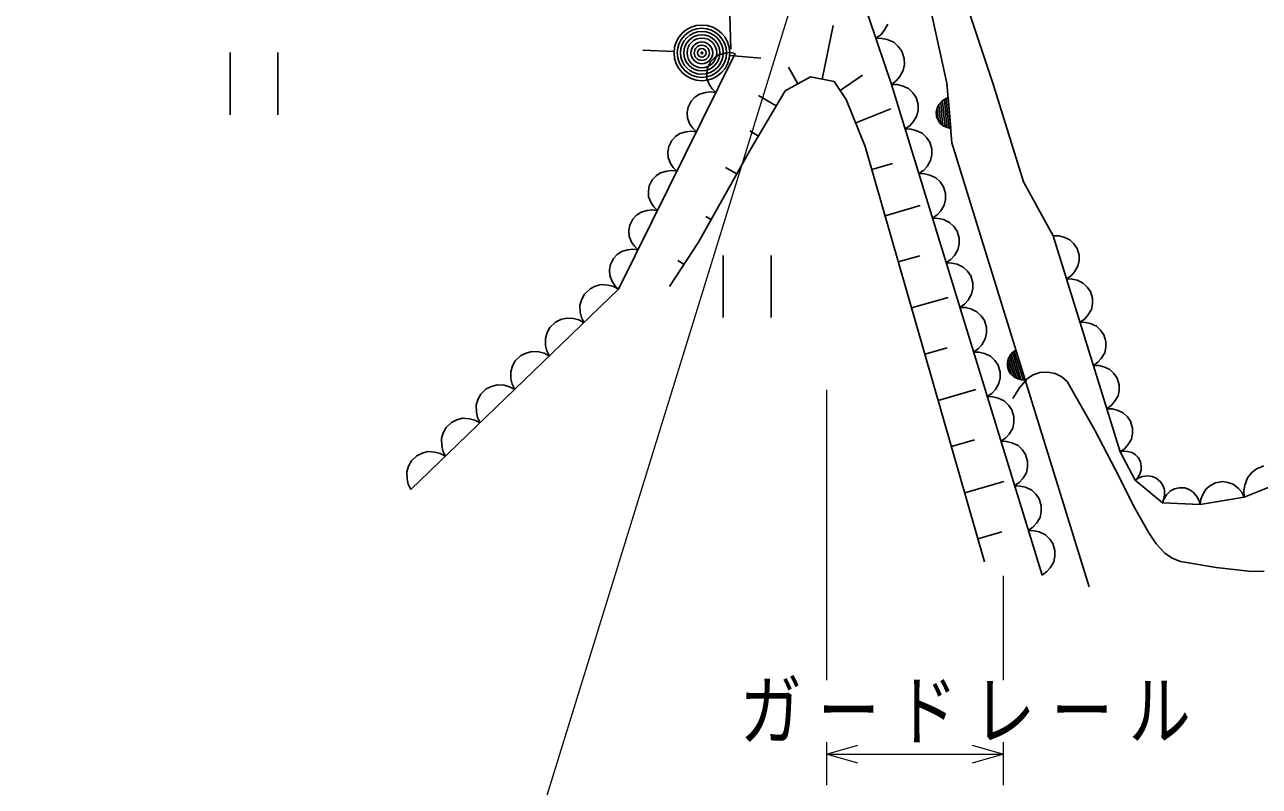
# Model space of a CAD drawing. Units: millimetres, scale not verified. Extents: x 40000 to 680000, y 20000 to 380000.
# Drawn here: x 131652 to 171343, y 267547 to 292049 of the extents above; entities that cross this region are included whole.
import ezdxf

# ---------------------------------------------------------------- set-up
doc = ezdxf.new("R2010")
doc.units = ezdxf.units.MM
doc.header["$LTSCALE"] = 1000
doc.linetypes.add('CHAIN', pattern=[18.5, 12, -1.5, 3.5, -1.5])
for name, color, linetype, lineweight in [('M-BGD', 7, 'Continuous', 25), ('M-BMK', 2, 'CHAIN', 13), ('M-STR-HTXT', 7, 'Continuous', 13)]:
    doc.layers.add(name, color=color, linetype=linetype, lineweight=lineweight)
doc.styles.add('ＭＳ ゴシック', font='')
doc.styles.get('ＭＳ ゴシック').set_extended_font_data('MS Gothic')

msp = doc.modelspace()

# ---------------------------------------------------------------- linework, layer by layer
at = {"layer": 'M-BGD'}
for p, q in [((161302, 290167), (159946, 296316)), ((159518, 290129), (157522, 296058)), ((161963, 292611), (162798, 290107)), ((154323, 292355), (154355, 291263)), ((157295, 290295), (157641, 292024)), ((159171, 291724), (159285, 291862)), ((159285, 291862), (159400, 292061)), ((159019, 291611), (159171, 291724)), ((159209, 291609), (159019, 291611)), ((159382, 291573), (159209, 291609)), ((159594, 291483), (159382, 291573)), ((159738, 291350), (159594, 291483)), ((159852, 291195), (159738, 291350)), ((138260, 291154), (138260, 289154)), ((139795, 289154), (139795, 291154)), ((150747, 283536), (154497, 291127)), ((152524, 291182), (151525, 291226)), ((153823, 290980), (153702, 290855)), ((153967, 291082), (153823, 290980)), ((154168, 291137), (153967, 291082)), ((154328, 291152), (154168, 291137)), ((154320, 291060), (155315, 290970)), ((154497, 291127), (154328, 291152)), ((159930, 290965), (159852, 291195)), ((159933, 290772), (159930, 290965)), ((153605, 290659), (153579, 290487)), ((153702, 290855), (153605, 290659)), ((156509, 290144), (156210, 290682)), ((159784, 290380), (159899, 290579)), ((159899, 290579), (159933, 290772)), ((153579, 290487), (153586, 290310)), ((153586, 290310), (153664, 290118)), ((156917, 290371), (156100, 289917)), ((157673, 290220), (156917, 290371)), ((158066, 289645), (157673, 290220)), ((157870, 289933), (158586, 290423)), ((159518, 290129), (159670, 290242)), ((159670, 290242), (159784, 290380)), ((161460, 288244), (161302, 290167)), ((153342, 289817), (153198, 289715)), ((153543, 289871), (153342, 289817)), ((153703, 289886), (153543, 289871)), ((153664, 290118), (153752, 289984)), ((153872, 289862), (153703, 289886)), ((153752, 289984), (153872, 289862)), ((156100, 289917), (154951, 287982)), ((155813, 289434), (155246, 289770)), ((164357, 274342), (159518, 290129)), ((159701, 290122), (159518, 290129)), ((159866, 290083), (159701, 290122)), ((160066, 289991), (159866, 290083)), ((160201, 289860), (160066, 289991)), ((160307, 289708), (160201, 289860)), ((162798, 290107), (163761, 286994)), ((152980, 289394), (152954, 289222)), ((153077, 289590), (152980, 289394)), ((153198, 289715), (153077, 289590)), ((158671, 288133), (158066, 289645)), ((160375, 289485), (160307, 289708)), ((160373, 289300), (160375, 289485)), ((160956, 289248), (160984, 289369)), ((160984, 289369), (161035, 289483)), ((160992, 289359), (161023, 288988)), ((161035, 289483), (161136, 289589)), ((161094, 288879), (161045, 289481)), ((161102, 289549), (161161, 288824)), ((161136, 289589), (161229, 289657)), ((161228, 288779), (161161, 289599)), ((161220, 289644), (161293, 288747)), ((161229, 289657), (161340, 289704)), ((161357, 288727), (161280, 289674)), ((161340, 289704), (161422, 288707)), ((152954, 289222), (152961, 289045)), ((152961, 289045), (153039, 288853)), ((158369, 288889), (159492, 289339)), ((160220, 288927), (160335, 289116)), ((160335, 289116), (160373, 289300)), ((160969, 289094), (160956, 289248)), ((161016, 288980), (160969, 289094)), ((161084, 288875), (161016, 288980)), ((152918, 288606), (152717, 288552)), ((153078, 288621), (152918, 288606)), ((153039, 288853), (153127, 288719)), ((153247, 288597), (153078, 288621)), ((153127, 288719), (153247, 288597)), ((155238, 288466), (154959, 288631)), ((159958, 288694), (160106, 288798)), ((160140, 288687), (159958, 288694)), ((160106, 288798), (160220, 288927)), ((160306, 288647), (160140, 288687)), ((160506, 288556), (160306, 288647)), ((160641, 288424), (160506, 288556)), ((161202, 288787), (161084, 288875)), ((161304, 288738), (161202, 288787)), ((161422, 288707), (161304, 288738)), ((152452, 288325), (152355, 288129)), ((152573, 288450), (152452, 288325)), ((152717, 288552), (152573, 288450)), ((160746, 288272), (160641, 288424)), ((160815, 288050), (160746, 288272)), ((165874, 273961), (161460, 288244)), ((152355, 288129), (152329, 287957)), ((152329, 287957), (152336, 287780)), ((152336, 287780), (152414, 287588)), ((154951, 287982), (153318, 285048)), ((162512, 274765), (158671, 288133)), ((160775, 287680), (160812, 287865)), ((160812, 287865), (160815, 288050)), ((152414, 287588), (152502, 287454)), ((152502, 287454), (152622, 287332)), ((154543, 287248), (154180, 287450)), ((158884, 287390), (159546, 287581)), ((160546, 287363), (160660, 287492)), ((160660, 287492), (160775, 287680)), ((151827, 287060), (151730, 286863)), ((151948, 287185), (151827, 287060)), ((152092, 287286), (151948, 287185)), ((152292, 287341), (152092, 287286)), ((152453, 287356), (152292, 287341)), ((152622, 287332), (152453, 287356)), ((160398, 287259), (160546, 287363)), ((160580, 287252), (160398, 287259)), ((160746, 287212), (160580, 287252)), ((160946, 287121), (160746, 287212)), ((161081, 286989), (160946, 287121)), ((161186, 286837), (161081, 286989)), ((163761, 286994), (164720, 285261)), ((151730, 286863), (151704, 286691)), ((151704, 286691), (151711, 286515)), ((161255, 286615), (161186, 286837)), ((161252, 286430), (161255, 286615)), ((151711, 286515), (151789, 286323)), ((151789, 286323), (151877, 286189)), ((151877, 286189), (151997, 286066)), ((159311, 285905), (160437, 286229)), ((161100, 286057), (161215, 286245)), ((161215, 286245), (161252, 286430)), ((151202, 285794), (151105, 285598)), ((151323, 285920), (151202, 285794)), ((151467, 286021), (151323, 285920)), ((151667, 286076), (151467, 286021)), ((151828, 286091), (151667, 286076)), ((151997, 286066), (151828, 286091)), ((153726, 285782), (153555, 285877)), ((160838, 285824), (160986, 285928)), ((161020, 285817), (160838, 285824)), ((160986, 285928), (161100, 286057)), ((161185, 285777), (161020, 285817)), ((161386, 285686), (161185, 285777)), ((151105, 285598), (151079, 285426)), ((151079, 285426), (151086, 285249)), ((161521, 285554), (161386, 285686)), ((161626, 285402), (161521, 285554)), ((161694, 285179), (161626, 285402)), ((151086, 285249), (151164, 285057)), ((151164, 285057), (151252, 284924)), ((153318, 285048), (152380, 283627)), ((161655, 284810), (161692, 284994)), ((161692, 284994), (161694, 285179)), ((164720, 285261), (166867, 278305)), ((164897, 285255), (164720, 285261)), ((165057, 285217), (164897, 285255)), ((165252, 285128), (165057, 285217)), ((165383, 285001), (165252, 285128)), ((165486, 284853), (165383, 285001)), ((150698, 284654), (150577, 284529)), ((150842, 284756), (150698, 284654)), ((151042, 284811), (150842, 284756)), ((151203, 284826), (151042, 284811)), ((151372, 284801), (151203, 284826)), ((151252, 284924), (151372, 284801)), ((154110, 284628), (154110, 282628)), ((155645, 282628), (155645, 284628)), ((159738, 284420), (160427, 284618)), ((161426, 284493), (161540, 284622)), ((161540, 284622), (161655, 284810)), ((165552, 284638), (165486, 284853)), ((165550, 284458), (165552, 284638)), ((150480, 284333), (150454, 284161)), ((150577, 284529), (150480, 284333)), ((152849, 284337), (152654, 284466)), ((161277, 284388), (161426, 284493)), ((161460, 284382), (161277, 284388)), ((161625, 284342), (161460, 284382)), ((161826, 284250), (161625, 284342)), ((161961, 284119), (161826, 284250)), ((165403, 284097), (165514, 284279)), ((165514, 284279), (165550, 284458)), ((150454, 284161), (150461, 283984)), ((150461, 283984), (150539, 283792)), ((150539, 283792), (150627, 283659)), ((162066, 283967), (161961, 284119)), ((162134, 283744), (162066, 283967)), ((165149, 283870), (165293, 283971)), ((165326, 283863), (165149, 283870)), ((165293, 283971), (165403, 284097)), ((165487, 283825), (165326, 283863)), ((165682, 283737), (165487, 283825)), ((144063, 277094), (150747, 283536)), ((149826, 283550), (149653, 283384)), ((149997, 283635), (149826, 283550)), ((150184, 283686), (149997, 283635)), ((150410, 283668), (150184, 283686)), ((150582, 283624), (150410, 283668)), ((150747, 283536), (150582, 283624)), ((150627, 283659), (150747, 283536)), ((162094, 283375), (162132, 283559)), ((162132, 283559), (162134, 283744)), ((165812, 283610), (165682, 283737)), ((165915, 283462), (165812, 283610)), ((165982, 283247), (165915, 283462)), ((149562, 283216), (149504, 283031)), ((149504, 283031), (149514, 282804)), ((149653, 283384), (149562, 283216)), ((160165, 282935), (161336, 283271)), ((161717, 282953), (161866, 283058)), ((161866, 283058), (161979, 283187)), ((161979, 283187), (162094, 283375)), ((165944, 282888), (165980, 283067)), ((165980, 283067), (165982, 283247)), ((149070, 282612), (148883, 282561)), ((149296, 282594), (149070, 282612)), ((149514, 282804), (149554, 282633)), ((149554, 282633), (149633, 282462)), ((161900, 282946), (161717, 282953)), ((162065, 282907), (161900, 282946)), ((162266, 282815), (162065, 282907)), ((162401, 282684), (162266, 282815)), ((162506, 282532), (162401, 282684)), ((165723, 282580), (165832, 282705)), ((165832, 282705), (165944, 282888)), ((148539, 282310), (148448, 282142)), ((148712, 282477), (148539, 282310)), ((148883, 282561), (148712, 282477)), ((149468, 282550), (149296, 282594)), ((149633, 282462), (149468, 282550)), ((162574, 282309), (162506, 282532)), ((162572, 282124), (162574, 282309)), ((165579, 282478), (165723, 282580)), ((165756, 282472), (165579, 282478)), ((165916, 282434), (165756, 282472)), ((166111, 282346), (165916, 282434)), ((166242, 282218), (166111, 282346)), ((166344, 282071), (166242, 282218)), ((148448, 282142), (148390, 281957)), ((148390, 281957), (148400, 281730)), ((162419, 281751), (162534, 281940)), ((162534, 281940), (162572, 282124)), ((166411, 281855), (166344, 282071)), ((166409, 281676), (166411, 281855)), ((147769, 281487), (147598, 281403)), ((147956, 281539), (147769, 281487)), ((148182, 281521), (147956, 281539)), ((148354, 281477), (148182, 281521)), ((148519, 281389), (148354, 281477)), ((148400, 281730), (148440, 281560)), ((148440, 281560), (148519, 281389)), ((160592, 281449), (161308, 281655)), ((162157, 281518), (162306, 281622)), ((162340, 281511), (162157, 281518)), ((162306, 281622), (162419, 281751)), ((162505, 281471), (162340, 281511)), ((162706, 281380), (162505, 281471)), ((163269, 281298), (163345, 281424)), ((163345, 281424), (163421, 281510)), ((163610, 280653), (163367, 281439)), ((163415, 281495), (163680, 280635)), ((163421, 281510), (163519, 281580)), ((163747, 280630), (163467, 281538)), ((163519, 281580), (163815, 280624)), ((166262, 281314), (166373, 281497)), ((166373, 281497), (166409, 281676)), ((147334, 281069), (147276, 280884)), ((147425, 281237), (147334, 281069)), ((147598, 281403), (147425, 281237)), ((162840, 281248), (162706, 281380)), ((162946, 281096), (162840, 281248)), ((163014, 280874), (162946, 281096)), ((163243, 281052), (163244, 281176)), ((163289, 280904), (163243, 281052)), ((163244, 281176), (163269, 281298)), ((163254, 281168), (163364, 280812)), ((163458, 280721), (163279, 281299)), ((163320, 281377), (163535, 280682)), ((166008, 281087), (166152, 281189)), ((166185, 281081), (166008, 281087)), ((166152, 281189), (166262, 281314)), ((166346, 281043), (166185, 281081)), ((166541, 280954), (166346, 281043)), ((147276, 280884), (147286, 280656)), ((147286, 280656), (147326, 280486)), ((162974, 280504), (163012, 280689)), ((163012, 280689), (163014, 280874)), ((163359, 280803), (163289, 280904)), ((163449, 280716), (163359, 280803)), ((163583, 280655), (163449, 280716)), ((163693, 280629), (163583, 280655)), ((163636, 280369), (163894, 280666)), ((163815, 280624), (163693, 280629)), ((163894, 280666), (164077, 280790)), ((164077, 280790), (164291, 280861)), ((164291, 280861), (164538, 280873)), ((164538, 280873), (164783, 280825)), ((164783, 280825), (164990, 280725)), ((164990, 280725), (165167, 280572)), ((166671, 280827), (166541, 280954)), ((166774, 280680), (166671, 280827)), ((166840, 280464), (166774, 280680)), ((146484, 280329), (146311, 280163)), ((146655, 280414), (146484, 280329)), ((146842, 280465), (146655, 280414)), ((147068, 280447), (146842, 280465)), ((147240, 280403), (147068, 280447)), ((147405, 280315), (147240, 280403)), ((147326, 280486), (147405, 280315)), ((161018, 279964), (162234, 280313)), ((162746, 280187), (162859, 280316)), ((162859, 280316), (162974, 280504)), ((163418, 280023), (163636, 280369)), ((165167, 280572), (166056, 279003)), ((166803, 280106), (166839, 280285)), ((166839, 280285), (166840, 280464)), ((146220, 279995), (146162, 279810)), ((146311, 280163), (146220, 279995)), ((162597, 280083), (162746, 280187)), ((162780, 280076), (162597, 280083)), ((162945, 280036), (162780, 280076)), ((163146, 279945), (162945, 280036)), ((163280, 279813), (163146, 279945)), ((166582, 279798), (166691, 279923)), ((166691, 279923), (166803, 280106)), ((146162, 279810), (146172, 279583)), ((146172, 279583), (146212, 279412)), ((163386, 279661), (163280, 279813)), ((163454, 279439), (163386, 279661)), ((163452, 279254), (163454, 279439)), ((166438, 279696), (166582, 279798)), ((166615, 279690), (166438, 279696)), ((166775, 279652), (166615, 279690)), ((166970, 279563), (166775, 279652)), ((167101, 279436), (166970, 279563)), ((167203, 279289), (167101, 279436)), ((145197, 279089), (145106, 278921)), ((145370, 279256), (145197, 279089)), ((145541, 279340), (145370, 279256)), ((145728, 279391), (145541, 279340)), ((145955, 279373), (145728, 279391)), ((146126, 279329), (145955, 279373)), ((146291, 279241), (146126, 279329)), ((146212, 279412), (146291, 279241)), ((163299, 278881), (163414, 279069)), ((163414, 279069), (163452, 279254)), ((167270, 279073), (167203, 279289)), ((167268, 278893), (167270, 279073)), ((145106, 278921), (145048, 278736)), ((145048, 278736), (145058, 278509)), ((161445, 278479), (162188, 278692)), ((163037, 278648), (163186, 278752)), ((163220, 278641), (163037, 278648)), ((163186, 278752), (163299, 278881)), ((163385, 278601), (163220, 278641)), ((166056, 279003), (166846, 277487)), ((167121, 278532), (167232, 278715)), ((167232, 278715), (167268, 278893)), ((144427, 278266), (144256, 278182)), ((144614, 278318), (144427, 278266)), ((144841, 278300), (144614, 278318)), ((145012, 278256), (144841, 278300)), ((145177, 278168), (145012, 278256)), ((145058, 278509), (145098, 278339)), ((145098, 278339), (145177, 278168)), ((163586, 278510), (163385, 278601)), ((163720, 278378), (163586, 278510)), ((163826, 278226), (163720, 278378)), ((166867, 278305), (167011, 278406)), ((166991, 278324), (166867, 278305)), ((166867, 278305), (167351, 277398)), ((167107, 278319), (166991, 278324)), ((167011, 278406), (167121, 278532)), ((167254, 278284), (167107, 278319)), ((167362, 278213), (167254, 278284)), ((143992, 277848), (143934, 277663)), ((144083, 278016), (143992, 277848)), ((144256, 278182), (144083, 278016)), ((163894, 278003), (163826, 278226)), ((163892, 277818), (163894, 278003)), ((167453, 278125), (167362, 278213)), ((167528, 277984), (167453, 278125)), ((167550, 277859), (167528, 277984)), ((167549, 277731), (167550, 277859)), ((170859, 276853), (173931, 278093)), ((171486, 277856), (171248, 277760)), ((143934, 277663), (143944, 277436)), ((163626, 277317), (163739, 277446)), ((163739, 277446), (163854, 277634)), ((163854, 277634), (163892, 277818)), ((166846, 277487), (167287, 276592)), ((167351, 277398), (167437, 277487)), ((167470, 277469), (167351, 277398)), ((167437, 277487), (167497, 277589)), ((167591, 277513), (167470, 277469)), ((167497, 277589), (167549, 277731)), ((167756, 277539), (167591, 277513)), ((167896, 277512), (167756, 277539)), ((168026, 277459), (167896, 277512)), ((168162, 277347), (168026, 277459)), ((170959, 277469), (170877, 277240)), ((171090, 277630), (170959, 277469)), ((171248, 277760), (171090, 277630)), ((143944, 277436), (143984, 277265)), ((143984, 277265), (144063, 277094)), ((161872, 276993), (163133, 277356)), ((163477, 277212), (163626, 277317)), ((163660, 277206), (163477, 277212)), ((163825, 277166), (163660, 277206)), ((164026, 277074), (163825, 277166)), ((164160, 276943), (164026, 277074)), ((167351, 277398), (168228, 276672)), ((168238, 277229), (168162, 277347)), ((168291, 277096), (168238, 277229)), ((168297, 276929), (168291, 277096)), ((168483, 277050), (168359, 276923)), ((168620, 277116), (168483, 277050)), ((168765, 277154), (168620, 277116)), ((168952, 277145), (168765, 277154)), ((169092, 277092), (168952, 277145)), ((169221, 277013), (169092, 277092)), ((169637, 277117), (169525, 276937)), ((169779, 277229), (169637, 277117)), ((169937, 277310), (169779, 277229)), ((170157, 277348), (169937, 277310)), ((170333, 277323), (170157, 277348)), ((170504, 277264), (170333, 277323)), ((170669, 277132), (170504, 277264)), ((170778, 277008), (170669, 277132)), ((170877, 277240), (170849, 277055)), ((170849, 277055), (170859, 276853)), ((164266, 276791), (164160, 276943)), ((164334, 276568), (164266, 276791)), ((168283, 276808), (168228, 276672)), ((168228, 276672), (168279, 276800)), ((168228, 276672), (169438, 276611)), ((168279, 276800), (168297, 276929)), ((168359, 276923), (168283, 276808)), ((169333, 276874), (169221, 277013)), ((169399, 276753), (169333, 276874)), ((169438, 276611), (169399, 276753)), ((169438, 276611), (170859, 276853)), ((169467, 276784), (169438, 276611)), ((169525, 276937), (169467, 276784)), ((170859, 276853), (170778, 277008)), ((164294, 276199), (164332, 276383)), ((164332, 276383), (164334, 276568)), ((167287, 276592), (167795, 275701)), ((163917, 275777), (164065, 275882)), ((164065, 275882), (164179, 276011)), ((164179, 276011), (164294, 276199)), ((162299, 275508), (163069, 275729)), ((164100, 275770), (163917, 275777)), ((164265, 275731), (164100, 275770)), ((164466, 275639), (164265, 275731)), ((164600, 275508), (164466, 275639)), ((164706, 275356), (164600, 275508)), ((167795, 275701), (168030, 275352)), ((164774, 275133), (164706, 275356)), ((164772, 274948), (164774, 275133)), ((168030, 275352), (168307, 275051)), ((164619, 274575), (164734, 274764)), ((164734, 274764), (164772, 274948)), ((168307, 275051), (168545, 274888)), ((168545, 274888), (168814, 274777)), ((168814, 274777), (169952, 274589)), ((164357, 274342), (164505, 274446)), ((164505, 274446), (164619, 274575)), ((169952, 274589), (171091, 274462)), ((171091, 274462), (171500, 274469))]:
    msp.add_line(p, q, dxfattribs=at)
for radius in [896, 792, 688, 580, 477, 351, 243, 140, 27]:
    msp.add_circle((153423, 291142), radius, dxfattribs=at)
at = {"layer": 'M-BMK'}
msp.add_arc((296401, 1291676), 1000000, 260.28317, 268.66907, dxfattribs=at)
at = {"layer": 'M-STR-HTXT'}
for p, q in [((157847, 297728), (146199, 260015)), ((157434, 280301), (157434, 270965)), ((163116, 270965), (163116, 274317)), ((157434, 268965), (157434, 267582)), ((157434, 268582), (158434, 268867)), ((162116, 268869), (163116, 268582)), ((163116, 267582), (163116, 268965)), ((158434, 268294), (157434, 268582)), ((157434, 268582), (163116, 268582)), ((163116, 268582), (162116, 268297))]:
    msp.add_line(p, q, dxfattribs=at)

# ---------------------------------------------------------------- texts
at = {"layer": 'M-STR-HTXT', "insert": (154640, 268965), "char_height": 1833, "attachment_point": 7, "style": 'ＭＳ ゴシック'}
msp.add_mtext('\\T1.25;\\W0.8;ガードレール', dxfattribs=at)

doc.saveas('drawing.dxf')
